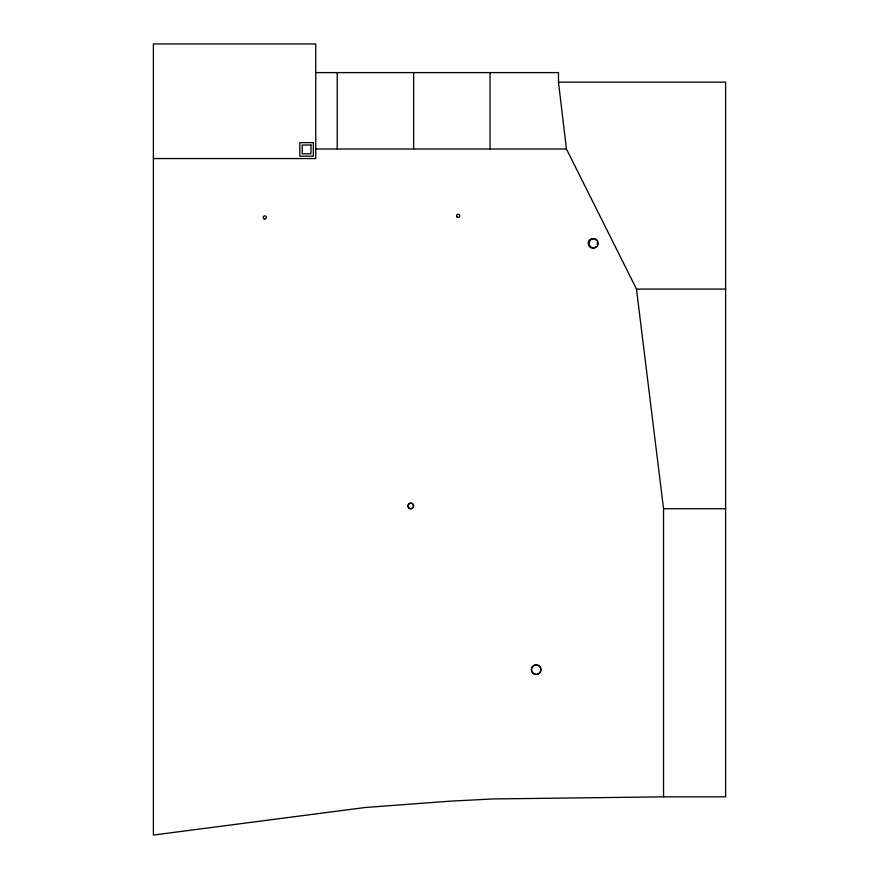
<?xml version="1.0" encoding="UTF-8"?>
<svg xmlns="http://www.w3.org/2000/svg" width="879" height="879" viewBox="0 0 879 879"><rect width="100%" height="100%" fill="white"/><g stroke="black" fill="none" stroke-linecap="round" stroke-linejoin="round"><path stroke-width="1.32" d="M315.737 72.605L558.484 72.605L558.484 82.154L725.614 82.154L725.614 796.846L663.535 796.846L492.8 798.956L450.169 801.154L365.016 807.526L153.385 835.05L153.385 43.95L315.737 43.95L315.737 158.561L153.385 158.561M315.737 149.001L566.439 149.001L636.484 289.081L663.535 508.743L663.535 796.846M636.484 289.081L725.614 289.081M663.535 508.743L725.614 508.743M558.484 82.154L566.439 149.001M490.042 72.605L490.042 149.001M413.635 72.605L413.635 149.001M337.228 72.605L337.228 149.001M596.028 246.658A4.681 4.593 88 0 1 589.523 246.647A4.681 4.593 88 0 1 589.523 240.022A4.681 4.593 88 0 1 596.028 240.033M597.215 242.132A4.681 4.593 88 0 1 597.215 244.56M540.805 670.886A4.769 4.769 0 0 1 533.135 673.314A4.769 4.769 0 0 1 534.179 665.348A4.769 4.769 0 0 1 540.959 669.655M313.353 142.64L299.827 142.64L299.827 156.165L313.353 156.165L313.353 142.64M310.968 145.024L302.211 145.024L302.211 153.781L310.968 153.781L310.968 145.024M409.317 508.337A2.802 2.769 -14.2 0 0 413.559 505.974A2.791 2.791 0 0 0 409.416 503.524A2.802 2.769 -14.2 0 0 409.317 508.337M413.559 505.974A2.802 2.769 -14.2 0 0 409.394 503.535A2.791 2.791 0 0 0 409.372 508.348A2.791 2.791 0 0 0 413.569 505.974M457.333 217.234A1.593 1.593 0 0 0 459.728 215.86A1.593 1.593 0 0 0 457.333 214.476A1.593 1.593 0 0 0 457.333 217.234M539.563 672.995A4.769 4.758 -81 0 0 537.432 665.018A4.769 4.758 -81 0 0 531.597 670.864A4.769 4.758 -81 0 0 539.563 672.995M264.008 218.827A1.593 1.593 0 0 0 266.392 217.454A1.593 1.593 0 0 0 264.008 216.069A1.593 1.593 0 0 0 264.008 218.827M589.732 240.956A4.681 4.593 88 0 0 593.71 247.988A4.681 4.593 88 0 0 597.687 240.967A4.681 4.593 88 0 0 589.732 240.956"/></g></svg>
